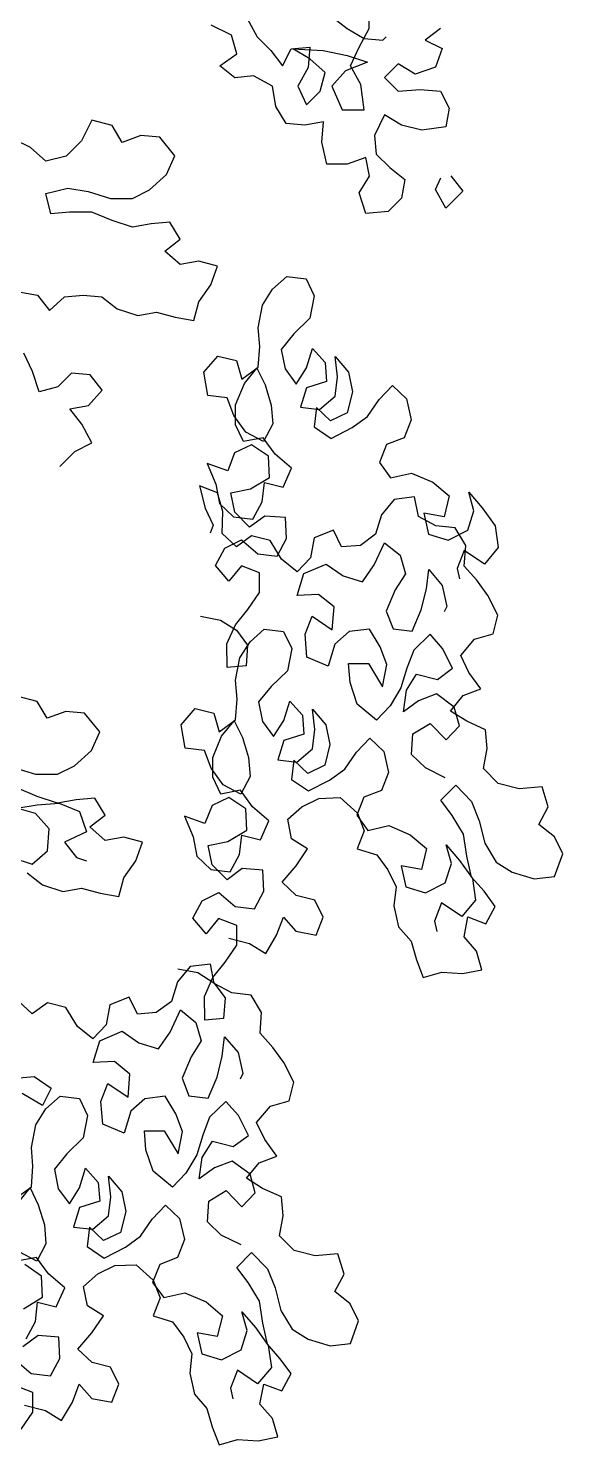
# Model space of a CAD drawing. Header units: millimetres. Extents: x 343.2 to 347.05, y 2584.15 to 2589.28.
# Drawn here: x 346.459 to 347.045, y 2586.509 to 2588.065 of the extents above; entities that cross this region are included whole.
import ezdxf

# ---------------------------------------------------------------- set-up
doc = ezdxf.new("R2010")
doc.units = ezdxf.units.MM
doc.header["$LTSCALE"] = 10
doc.layers.add('Vegetais', color=94, linetype='Continuous')

msp = doc.modelspace()

# ---------------------------------------------------------------- linework, layer by layer
at = {"layer": 'Vegetais'}
for points in [[(346.6968, 2588.0793), (346.7098, 2588.0551), (346.7248, 2588.0402), (346.7378, 2588.0235), (346.7471, 2588.0421), (346.7676, 2588.044), (346.7658, 2588.0216), (346.7546, 2588.0011), (346.764, 2587.9806), (346.7789, 2587.9956), (346.7844, 2588.0161), (346.7676, 2588.031), (346.749, 2588.0421), (346.7825, 2588.0403), (346.8086, 2588.0347), (346.831, 2588.0273), (346.8068, 2588.0179), (346.7919, 2588.0012), (346.8031, 2587.9751), (346.8273, 2587.9751), (346.8236, 2588.003), (346.8124, 2588.0235), (346.8217, 2588.0441), (346.8328, 2588.0646), (346.8328, 2588.0888)], [(346.7844, 2588.0832), (346.8086, 2588.0645), (346.8273, 2588.0534), (346.8478, 2588.0515), (346.8515, 2588.0553)], [(346.9111, 2588.0646), (346.8944, 2588.0516), (346.913, 2588.0423), (346.9056, 2588.0218), (346.8832, 2588.0143), (346.8646, 2588.0255), (346.8497, 2588.0105), (346.8646, 2587.9956), (346.8888, 2587.9975), (346.9112, 2587.9957), (346.9205, 2587.977), (346.9168, 2587.9565), (346.8907, 2587.9528), (346.8684, 2587.9584), (346.8497, 2587.9695), (346.8385, 2587.9471), (346.8404, 2587.9266), (346.8554, 2587.9117), (346.8721, 2587.8987), (346.8684, 2587.8782), (346.8535, 2587.8633), (346.8293, 2587.8614), (346.8218, 2587.8838), (346.833, 2587.9024), (346.8292, 2587.9229), (346.8088, 2587.9154), (346.7864, 2587.9154), (346.7808, 2587.9396), (346.7826, 2587.962), (346.7621, 2587.9583), (346.7416, 2587.9601), (346.7304, 2587.9787), (346.7267, 2588.0011), (346.7061, 2588.0123), (346.6856, 2588.0104), (346.6689, 2588.0234), (346.6875, 2588.0365), (346.6819, 2588.057), (346.6595, 2588.0681)], [(346.4484, 2587.7752), (346.4689, 2587.7715), (346.482, 2587.7548), (346.4987, 2587.7697), (346.5192, 2587.7716), (346.5397, 2587.7697), (346.5565, 2587.7567), (346.5789, 2587.7493), (346.5994, 2587.753), (346.6199, 2587.7474), (346.6404, 2587.7437), (346.646, 2587.7642), (346.659, 2587.7829), (346.6665, 2587.8034), (346.646, 2587.809), (346.6255, 2587.8052), (346.6087, 2587.8201), (346.6254, 2587.8332), (346.6142, 2587.8518), (346.5937, 2587.8499), (346.5732, 2587.8462), (346.5509, 2587.8536), (346.5285, 2587.8629), (346.5042, 2587.8629), (346.4837, 2587.861), (346.4781, 2587.8834), (346.5024, 2587.889), (346.5247, 2587.8853), (346.549, 2587.8778), (346.5732, 2587.8779), (346.5918, 2587.8872), (346.6105, 2587.904), (346.6198, 2587.9245), (346.603, 2587.945), (346.5825, 2587.9468), (346.562, 2587.9394), (346.5508, 2587.958), (346.5284, 2587.9636), (346.5172, 2587.9412), (346.5005, 2587.9244), (346.4781, 2587.9188), (346.4613, 2587.9337), (346.4427, 2587.943)], [(346.9225, 2587.9025), (346.9355, 2587.8857), (346.9169, 2587.8671), (346.9057, 2587.8876), (346.9113, 2587.9006)], [(346.6477, 2587.419), (346.6697, 2587.4149), (346.6873, 2587.4038), (346.6995, 2587.3872), (346.698, 2587.3645), (346.6772, 2587.3628), (346.6768, 2587.3887), (346.686, 2587.4095), (346.6997, 2587.4265), (346.7125, 2587.4451), (346.7124, 2587.4668), (346.6926, 2587.4744), (346.6789, 2587.4574), (346.6641, 2587.4747), (346.6743, 2587.4939), (346.6928, 2587.5029), (346.7108, 2587.4876), (346.7319, 2587.4851), (346.742, 2587.5043), (346.741, 2587.5276), (346.7183, 2587.5291), (346.7017, 2587.517), (346.6854, 2587.5332), (346.6812, 2587.5546), (346.7026, 2587.5588), (346.7233, 2587.5714), (346.7223, 2587.5947), (346.7037, 2587.6074), (346.6852, 2587.5984), (346.6776, 2587.5786), (346.6552, 2587.5868), (346.6645, 2587.5642), (346.6687, 2587.5428), (346.6841, 2587.5281), (346.7052, 2587.5256), (346.7154, 2587.5448), (346.7179, 2587.5659), (346.7384, 2587.5608), (346.7476, 2587.5816), (346.7296, 2587.5969), (346.7165, 2587.6151), (346.6951, 2587.6109), (346.6861, 2587.6294), (346.686, 2587.6512), (346.6959, 2587.6745), (346.7096, 2587.6915), (346.7186, 2587.673), (346.7253, 2587.651), (346.727, 2587.6302), (346.7168, 2587.611), (346.6976, 2587.6212), (346.6845, 2587.6393), (346.6771, 2587.6588), (346.656, 2587.6613), (346.6514, 2587.6869), (346.6667, 2587.7048), (346.6872, 2587.6998), (346.693, 2587.6793), (346.7112, 2587.6925), (346.7127, 2587.7152), (346.7111, 2587.7359), (346.7158, 2587.7606), (346.7269, 2587.7782), (346.7425, 2587.792), (346.7636, 2587.7895), (346.7726, 2587.771), (346.7679, 2587.7463), (346.7501, 2587.729), (346.7364, 2587.712), (346.7406, 2587.6906), (346.7528, 2587.674), (346.7639, 2587.6917), (346.7706, 2587.7131), (346.7844, 2587.6975), (346.786, 2587.6767), (346.764, 2587.6699), (346.7573, 2587.6485), (346.7784, 2587.646), (346.7956, 2587.6607), (346.7981, 2587.6818), (346.7955, 2587.7042), (346.8103, 2587.687), (346.8145, 2587.6656), (346.8088, 2587.6425), (346.7903, 2587.6335), (346.7749, 2587.6482), (346.7724, 2587.6271), (346.791, 2587.6144), (346.8143, 2587.6263), (346.8309, 2587.6385), (346.8436, 2587.657), (346.8583, 2587.6724), (346.8736, 2587.6577), (346.8788, 2587.6347), (346.8712, 2587.6149), (346.8517, 2587.6075), (346.8441, 2587.5877), (346.8563, 2587.5711), (346.8793, 2587.5763), (346.9027, 2587.5664), (346.9206, 2587.5511), (346.9149, 2587.5281), (346.8928, 2587.5322), (346.898, 2587.5092), (346.9195, 2587.5025), (346.9412, 2587.5134), (346.9478, 2587.5349), (346.942, 2587.5553), (346.9568, 2587.5381), (346.9709, 2587.5183), (346.9745, 2587.4944), (346.9592, 2587.4764), (346.9371, 2587.4914), (346.9294, 2587.4715), (346.932, 2587.46)], [(346.4933, 2587.5833), (346.5101, 2587.6001), (346.5287, 2587.6094), (346.5175, 2587.6299), (346.5044, 2587.6467), (346.5249, 2587.6504), (346.5398, 2587.6672), (346.5268, 2587.684), (346.5063, 2587.6858), (346.4914, 2587.6709), (346.4709, 2587.6653), (346.4634, 2587.6877), (346.4541, 2587.7081)], [(346.6787, 2587.0655), (346.7017, 2587.0598), (346.7193, 2587.0487), (346.7311, 2587.0689), (346.7387, 2587.0887), (346.7525, 2587.0731), (346.7745, 2587.069), (346.7822, 2587.0888), (346.7732, 2587.1073), (346.7527, 2587.1124), (346.7373, 2587.1271), (346.7526, 2587.145), (346.7653, 2587.1636), (346.7477, 2587.1747), (346.7435, 2587.1961), (346.7591, 2587.2099), (346.7777, 2587.2189), (346.801, 2587.2199), (346.8199, 2587.203), (346.8273, 2587.1836), (346.8197, 2587.1637), (346.8411, 2587.1571), (346.8533, 2587.1405), (346.8623, 2587.122), (346.8598, 2587.1009), (346.865, 2587.0779), (346.8788, 2587.0622), (346.8846, 2587.0418), (346.892, 2587.0223), (346.9124, 2587.0281), (346.9351, 2587.0266), (346.9565, 2587.0308), (346.9507, 2587.0512), (346.9369, 2587.0669), (346.941, 2587.0889), (346.9609, 2587.0813), (346.971, 2587.1005), (346.9589, 2587.1171), (346.9451, 2587.1327), (346.9399, 2587.1557), (346.9363, 2587.1797), (346.9238, 2587.2004), (346.9116, 2587.217), (346.9279, 2587.2334), (346.9452, 2587.2155), (346.9535, 2587.1945), (346.9597, 2587.1699), (346.9722, 2587.1491), (346.9898, 2587.138), (347.0138, 2587.1307), (347.0362, 2587.1333), (347.0451, 2587.1583), (347.0361, 2587.1768), (347.0191, 2587.1905), (347.0292, 2587.2097), (347.0225, 2587.2317), (346.9975, 2587.2297), (346.9745, 2587.2354), (346.9582, 2587.2517), (346.9623, 2587.2738), (346.9606, 2587.2945), (346.9398, 2587.3037), (346.9222, 2587.3149), (346.9359, 2587.3319), (346.9554, 2587.3393), (346.9422, 2587.3574), (346.9332, 2587.376), (346.9485, 2587.3939), (346.969, 2587.3997), (346.974, 2587.4202), (346.9631, 2587.4419), (346.9509, 2587.4585), (346.9371, 2587.4741), (346.9387, 2587.4968), (346.9271, 2587.516), (346.906, 2587.5185), (346.8868, 2587.5286), (346.8826, 2587.55), (346.8602, 2587.5474), (346.8465, 2587.5304), (346.8398, 2587.509), (346.8233, 2587.4968), (346.8025, 2587.4952), (346.7935, 2587.5137), (346.7724, 2587.5053), (346.7683, 2587.4832), (346.7537, 2587.4679), (346.7367, 2587.4816), (346.7242, 2587.5023), (346.7037, 2587.5074), (346.6871, 2587.4952), (346.6717, 2587.5098), (346.6723, 2587.5341), (346.6665, 2587.5546), (346.6466, 2587.5622), (346.6528, 2587.5376), (346.6618, 2587.5191), (346.6583, 2587.5104)], [(346.9163, 2587.2417), (346.8946, 2587.2525), (346.8792, 2587.2671), (346.8807, 2587.2898), (346.8999, 2587.3014), (346.9172, 2587.2835), (346.9318, 2587.2989), (346.926, 2587.3194), (346.9065, 2587.3337), (346.887, 2587.3263), (346.8704, 2587.3141), (346.8736, 2587.3378), (346.8847, 2587.3554), (346.9077, 2587.3497), (346.9243, 2587.3619), (346.9134, 2587.3836), (346.8996, 2587.3992), (346.8817, 2587.3819), (346.8741, 2587.3621), (346.8675, 2587.3406), (346.8557, 2587.3205), (346.841, 2587.3051), (346.8196, 2587.3226), (346.8118, 2587.3462), (346.8102, 2587.367), (346.8319, 2587.3671), (346.8473, 2587.3415), (346.8521, 2587.3662), (346.8447, 2587.3856), (346.8331, 2587.4048), (346.8107, 2587.4022), (346.7951, 2587.3884), (346.7878, 2587.3644), (346.7645, 2587.3742), (346.7625, 2587.3992), (346.7701, 2587.419), (346.7922, 2587.404), (346.7944, 2587.4293), (346.7774, 2587.443), (346.754, 2587.442), (346.7613, 2587.466), (346.7856, 2587.4763), (346.8042, 2587.4635), (346.8256, 2587.4569), (346.8383, 2587.4754), (346.8498, 2587.4998), (346.8668, 2587.4861), (346.8726, 2587.4656), (346.8614, 2587.448), (346.8516, 2587.4246), (346.859, 2587.4052), (346.8801, 2587.4027), (346.8899, 2587.426), (346.8956, 2587.4491), (346.8981, 2587.4702), (346.9129, 2587.4529), (346.9181, 2587.4299), (346.9152, 2587.4239)], [(346.6228, 2587.0318), (346.6449, 2587.0277), (346.6625, 2587.0166), (346.6747, 2587), (346.6731, 2586.9773), (346.6524, 2586.9756), (346.652, 2587.0015), (346.6612, 2587.0223), (346.6749, 2587.0393), (346.6876, 2587.0579), (346.6876, 2587.0796), (346.6677, 2587.0872), (346.654, 2587.0703), (346.6393, 2587.0875), (346.6495, 2587.1067), (346.668, 2587.1157), (346.6859, 2587.1004), (346.707, 2587.0979), (346.7172, 2587.1171), (346.7162, 2587.1404), (346.6935, 2587.142), (346.6769, 2587.1298), (346.6605, 2587.146), (346.6563, 2587.1674), (346.6777, 2587.1717), (346.6985, 2587.1842), (346.6975, 2587.2075), (346.6789, 2587.2202), (346.6604, 2587.2112), (346.6527, 2587.1914), (346.6304, 2587.1997), (346.6397, 2587.177), (346.6439, 2587.1556), (346.6593, 2587.1409), (346.6804, 2587.1384), (346.6906, 2587.1576), (346.6931, 2587.1787), (346.7135, 2587.1737), (346.7227, 2587.1945), (346.7048, 2587.2098), (346.6916, 2587.228), (346.6702, 2587.2237), (346.6612, 2587.2423), (346.6612, 2587.264), (346.671, 2587.2874), (346.6847, 2587.3043), (346.6937, 2587.2858), (346.7005, 2587.2638), (346.7022, 2587.243), (346.692, 2587.2238), (346.6728, 2587.234), (346.6596, 2587.2522), (346.6522, 2587.2716), (346.6311, 2587.2741), (346.6266, 2587.2997), (346.6419, 2587.3176), (346.6623, 2587.3126), (346.6681, 2587.2921), (346.6863, 2587.3053), (346.6879, 2587.328), (346.6862, 2587.3488), (346.6909, 2587.3734), (346.7021, 2587.391), (346.7177, 2587.4048), (346.7388, 2587.4023), (346.7478, 2587.3838), (346.7431, 2587.3591), (346.7252, 2587.3418), (346.7115, 2587.3249), (346.7157, 2587.3035), (346.7279, 2587.2869), (346.7391, 2587.3045), (346.7457, 2587.3259), (346.7595, 2587.3103), (346.7612, 2587.2895), (346.7391, 2587.2827), (346.7325, 2587.2613), (346.7536, 2587.2588), (346.7708, 2587.2736), (346.7733, 2587.2947), (346.7707, 2587.317), (346.7854, 2587.2998), (346.7896, 2587.2784), (346.784, 2587.2554), (346.7654, 2587.2464), (346.7501, 2587.261), (346.7476, 2587.2399), (346.7661, 2587.2272), (346.7894, 2587.2391), (346.806, 2587.2513), (346.8188, 2587.2698), (346.8334, 2587.2852), (346.8488, 2587.2706), (346.854, 2587.2476), (346.8464, 2587.2277), (346.8269, 2587.2203), (346.8193, 2587.2005), (346.8315, 2587.1839), (346.8545, 2587.1891), (346.8778, 2587.1792), (346.8958, 2587.1639), (346.8901, 2587.1409), (346.868, 2587.145), (346.8732, 2587.122), (346.8946, 2587.1153), (346.9163, 2587.1263), (346.923, 2587.1477), (346.9172, 2587.1681), (346.9319, 2587.1509), (346.946, 2587.1311), (346.9496, 2587.1072), (346.9343, 2587.0892), (346.9122, 2587.1042), (346.9046, 2587.0844), (346.9072, 2587.0729)], [(346.4425, 2587.2529), (346.4667, 2587.2455), (346.491, 2587.2455), (346.5096, 2587.2548), (346.5282, 2587.2716), (346.5375, 2587.2921), (346.5207, 2587.3126), (346.5002, 2587.3145), (346.4797, 2587.307), (346.4685, 2587.3256), (346.4462, 2587.3312)], [(346.4575, 2587.1374), (346.4743, 2587.1243), (346.4967, 2587.1169), (346.5172, 2587.1206), (346.5377, 2587.1151), (346.5582, 2587.1114), (346.5638, 2587.1319), (346.5768, 2587.1505), (346.5842, 2587.171), (346.5637, 2587.1766), (346.5432, 2587.1729), (346.5264, 2587.1877), (346.5432, 2587.2008), (346.532, 2587.2194), (346.5115, 2587.2176), (346.491, 2587.2138), (346.4686, 2587.2212), (346.4463, 2587.2305)], [(346.4407, 2587.1541), (346.4631, 2587.1467), (346.4799, 2587.1616), (346.4817, 2587.1858), (346.4668, 2587.2026), (346.4463, 2587.2082), (346.4686, 2587.2119), (346.4929, 2587.2138), (346.5152, 2587.2045), (346.5227, 2587.1822), (346.4985, 2587.1709), (346.5116, 2587.1542), (346.5228, 2587.1505)], [(346.4547, 2586.5526), (346.4778, 2586.5469), (346.4954, 2586.5358), (346.5072, 2586.556), (346.5148, 2586.5758), (346.5286, 2586.5602), (346.5506, 2586.5561), (346.5582, 2586.5759), (346.5492, 2586.5944), (346.5288, 2586.5995), (346.5134, 2586.6141), (346.5287, 2586.6321), (346.5414, 2586.6507), (346.5238, 2586.6618), (346.5196, 2586.6832), (346.5352, 2586.697), (346.5537, 2586.706), (346.5771, 2586.707), (346.596, 2586.6901), (346.6034, 2586.6706), (346.5958, 2586.6508), (346.6172, 2586.6442), (346.6294, 2586.6276), (346.6384, 2586.6091), (346.6359, 2586.5879), (346.6411, 2586.5649), (346.6549, 2586.5493), (346.6607, 2586.5289), (346.6681, 2586.5094), (346.6885, 2586.5152), (346.7112, 2586.5137), (346.7326, 2586.5179), (346.7268, 2586.5383), (346.713, 2586.554), (346.7171, 2586.576), (346.7369, 2586.5684), (346.7471, 2586.5876), (346.7349, 2586.6042), (346.7211, 2586.6198), (346.716, 2586.6428), (346.7124, 2586.6668), (346.6999, 2586.6875), (346.6877, 2586.7041), (346.7039, 2586.7205), (346.7212, 2586.7026), (346.7296, 2586.6815), (346.7358, 2586.6569), (346.7483, 2586.6362), (346.7659, 2586.6251), (346.7899, 2586.6178), (346.8122, 2586.6204), (346.8211, 2586.6453), (346.8121, 2586.6639), (346.7952, 2586.6776), (346.8053, 2586.6968), (346.7986, 2586.7188), (346.7736, 2586.7168), (346.7506, 2586.7225), (346.7343, 2586.7388), (346.7383, 2586.7608), (346.7367, 2586.7816), (346.7159, 2586.7908), (346.6983, 2586.802), (346.712, 2586.8189), (346.7315, 2586.8263), (346.7183, 2586.8445), (346.7093, 2586.863), (346.7246, 2586.881), (346.745, 2586.8868), (346.7501, 2586.9073), (346.7392, 2586.929), (346.727, 2586.9456), (346.7132, 2586.9612), (346.7147, 2586.9839), (346.7032, 2587.003), (346.6821, 2587.0055), (346.6629, 2587.0157), (346.6587, 2587.0371), (346.6363, 2587.0345), (346.6226, 2587.0175), (346.6159, 2586.9961), (346.5993, 2586.9839), (346.5786, 2586.9822), (346.5696, 2587.0008), (346.5485, 2586.9924), (346.5444, 2586.9703), (346.5297, 2586.9549), (346.5128, 2586.9686), (346.5002, 2586.9894), (346.4798, 2586.9944), (346.4632, 2586.9823), (346.4478, 2586.9969)], [(346.6924, 2586.7287), (346.6706, 2586.7396), (346.6553, 2586.7542), (346.6568, 2586.7769), (346.6759, 2586.7885), (346.6933, 2586.7706), (346.7079, 2586.786), (346.7021, 2586.8064), (346.6826, 2586.8208), (346.6631, 2586.8134), (346.6465, 2586.8012), (346.6496, 2586.8248), (346.6608, 2586.8425), (346.6838, 2586.8368), (346.7004, 2586.849), (346.6895, 2586.8707), (346.6757, 2586.8863), (346.6578, 2586.869), (346.6502, 2586.8491), (346.6436, 2586.8277), (346.6318, 2586.8075), (346.6171, 2586.7922), (346.5957, 2586.8097), (346.5879, 2586.8333), (346.5863, 2586.8541), (346.608, 2586.8541), (346.6234, 2586.8286), (346.6281, 2586.8532), (346.6207, 2586.8727), (346.6092, 2586.8919), (346.5868, 2586.8892), (346.5712, 2586.8755), (346.5639, 2586.8515), (346.5405, 2586.8613), (346.5385, 2586.8862), (346.5462, 2586.9061), (346.5683, 2586.8911), (346.5704, 2586.9164), (346.5535, 2586.9301), (346.5301, 2586.9291), (346.5374, 2586.953), (346.5617, 2586.9633), (346.5802, 2586.9506), (346.6017, 2586.9439), (346.6144, 2586.9625), (346.6259, 2586.9868), (346.6428, 2586.9731), (346.6486, 2586.9527), (346.6375, 2586.9351), (346.6277, 2586.9117), (346.6351, 2586.8923), (346.6562, 2586.8898), (346.666, 2586.9131), (346.6717, 2586.9361), (346.6742, 2586.9572), (346.689, 2586.94), (346.6941, 2586.917), (346.6913, 2586.9109)], [(346.4447, 2586.9118), (346.4652, 2586.9137), (346.4838, 2586.9007), (346.4745, 2586.882), (346.4522, 2586.8951)], [(346.4442, 2586.7792), (346.4624, 2586.7924), (346.4639, 2586.8151), (346.4623, 2586.8358), (346.467, 2586.8605), (346.4782, 2586.8781), (346.4938, 2586.8919), (346.5149, 2586.8894), (346.5239, 2586.8709), (346.5192, 2586.8462), (346.5013, 2586.8289), (346.4876, 2586.8119), (346.4918, 2586.7905), (346.504, 2586.7739), (346.5151, 2586.7916), (346.5218, 2586.813), (346.5356, 2586.7974), (346.5372, 2586.7766), (346.5152, 2586.7698), (346.5086, 2586.7484), (346.5297, 2586.7459), (346.5469, 2586.7606), (346.5494, 2586.7817), (346.5468, 2586.8041), (346.5615, 2586.7869), (346.5657, 2586.7655), (346.56, 2586.7425), (346.5415, 2586.7335), (346.5261, 2586.7481), (346.5236, 2586.727), (346.5422, 2586.7143), (346.5655, 2586.7262), (346.5821, 2586.7384), (346.5948, 2586.7569), (346.6095, 2586.7723), (346.6249, 2586.7577), (346.6301, 2586.7347), (346.6224, 2586.7148), (346.603, 2586.7074), (346.5953, 2586.6876), (346.6075, 2586.671), (346.6305, 2586.6762), (346.6539, 2586.6663), (346.6718, 2586.651), (346.6661, 2586.628), (346.6441, 2586.6321), (346.6493, 2586.6091), (346.6707, 2586.6024), (346.6924, 2586.6134), (346.6991, 2586.6348), (346.6932, 2586.6552), (346.708, 2586.638), (346.7221, 2586.6182), (346.7257, 2586.5943), (346.7104, 2586.5763), (346.6883, 2586.5913), (346.6807, 2586.5714), (346.6833, 2586.5599)], [(346.4471, 2586.7744), (346.4608, 2586.7914), (346.4698, 2586.7729), (346.4766, 2586.7509), (346.4782, 2586.7301), (346.4681, 2586.7109), (346.4489, 2586.7211)], [(346.4565, 2586.6255), (346.4666, 2586.6447), (346.4691, 2586.6658), (346.4896, 2586.6608), (346.4988, 2586.6816), (346.4809, 2586.6969), (346.4677, 2586.715), (346.4463, 2586.7108)], [(346.4538, 2586.6587), (346.4746, 2586.6713), (346.4735, 2586.6946), (346.455, 2586.7073)], [(346.4441, 2586.6028), (346.462, 2586.5875), (346.4831, 2586.585), (346.4933, 2586.6042), (346.4923, 2586.6275), (346.4696, 2586.6291), (346.453, 2586.6169)], [(346.451, 2586.5264), (346.4637, 2586.545), (346.4637, 2586.5667), (346.4438, 2586.5743)]]:
    msp.add_lwpolyline(points, dxfattribs=at)

doc.saveas('drawing.dxf')
